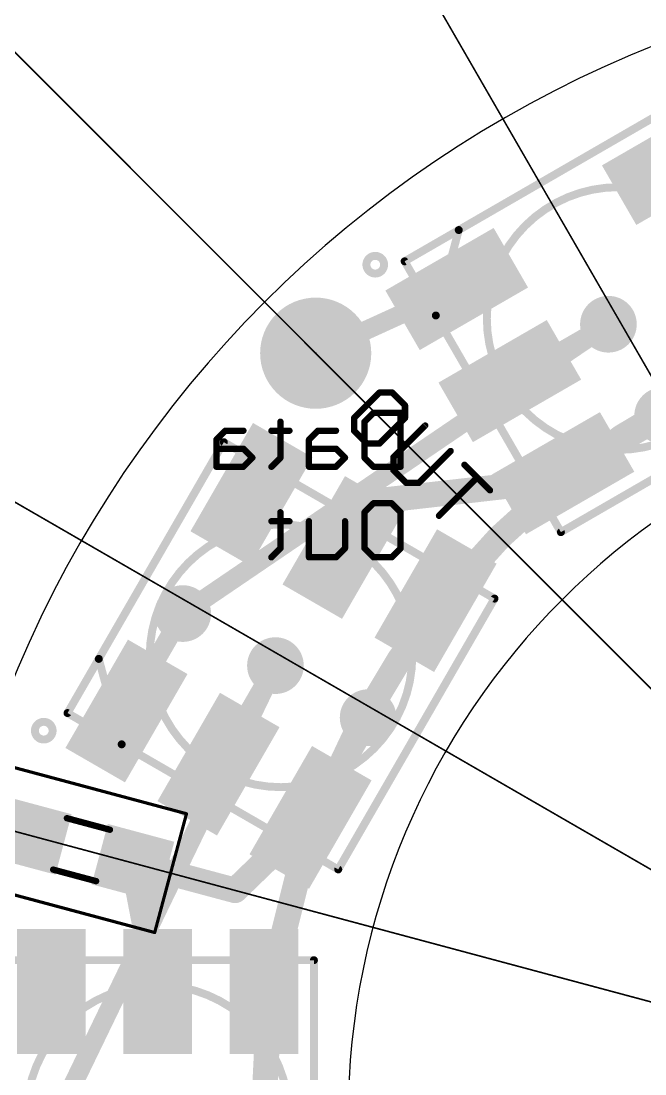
# Model space of a CAD drawing. Extents: x -51 to 51, y -51 to 51.
# Drawn here: x -16.92 to -6.94, y 0.68 to 17.51 of the extents above; entities that cross this region are included whole.
import ezdxf

# ---------------------------------------------------------------- set-up
doc = ezdxf.new("R2010")
doc.units = 0
for name, color, linetype in [('1', 14, 'CONTINUOUS'), ('16', 174, 'CONTINUOUS'), ('17', 94, 'CONTINUOUS'), ('18', 94, 'CONTINUOUS'), ('20', 178, 'CONTINUOUS'), ('21', 251, 'CONTINUOUS'), ('22', 251, 'CONTINUOUS'), ('23', 178, 'CONTINUOUS'), ('39', 14, 'CONTINUOUS'), ('49', 251, 'CONTINUOUS'), ('51', 251, 'CONTINUOUS')]:
    doc.layers.add(name, color=color, linetype=linetype)

# ---------------------------------------------------------------- blocks, each defined once
blk = doc.blocks.new('RECT')
blk.add_solid([(-0.5, -0.5), (0.5, -0.5), (-0.5, 0.5), (0.5, 0.5)])
blk = doc.blocks.new('ROUNDP')
at = {"const_width": 0.5}
blk.add_lwpolyline([(0, -0.25, 1), (0, 0.25, 1), (0, -0.25)], format="xyb", dxfattribs=at)
blk = doc.blocks.new('ROUNDV')
at = {"const_width": 0.5}
blk.add_lwpolyline([(0, -0.25, 1), (0, 0.25, 1), (0, -0.25)], format="xyb", dxfattribs=at)

msp = doc.modelspace()

# ---------------------------------------------------------------- linework, layer by layer
at = {"layer": '1'}
for points, const_width in [([(-9.9481, 13.2304), (-12.2034, 12.2042)], 0.3048), ([(-9.0981, 11.7582), (-7.5212, 12.6672)], 0.3048), ([(-8.2481, 10.2859), (-6.6533, 11.2057)], 0.4064), ([(-8.8715, 10.1107), (-8.2481, 10.2859)], 0.4064), ([(-11.3306, 9.83), (-8.8715, 10.1107)], 0.4064), ([(-11.7582, 9.0981), (-11.3306, 9.83)], 0.4064), ([(-15.2304, 6.4839), (-14.3299, 8.0416)], 0.3048), ([(-13.7582, 5.6339), (-12.8473, 7.2095)], 0.3048), ([(-12.2859, 4.7839), (-11.3647, 6.3777)], 0.4064), ([(-13.494, 3.6157), (-12.2859, 4.7839)], 0.4064), ([(-14.732, 2), (-15.1264, 4.053)], 0.4064), ([(-15.1264, 4.053), (-14.2301, 3.813)], 0.4064), ([(-13.494, 3.6157), (-14.2301, 3.813)], 0.4064)]:
    msp.add_lwpolyline(points, dxfattribs=dict(at, const_width=const_width))
for points, const_width in [([(-9.9165, 13.161, 1), (-9.9796, 13.2998)], 0.1524), ([(-7.4831, 12.6012, 1), (-7.5593, 12.7332)], 0.1524), ([(-12.235, 12.2736, 1), (-12.1718, 12.1349)], 0.1524), ([(-9.1361, 11.8242, 1), (-9.06, 11.6922)], 0.1524), ([(-8.2988, 10.3739, 1), (-8.1973, 10.1979)], 0.2032), ([(-8.2206, 10.1881, 1), (-8.2755, 10.3837)], 0.2032), ([(-8.899, 10.2085, 1), (-8.8441, 10.0129)], 0.2032), ([(-8.86, 10.0098, 1), (-8.8831, 10.2117)], 0.2032), ([(-11.3421, 9.931, 1), (-11.3191, 9.7291)], 0.2032), ([(-11.2429, 9.7788, 1), (-11.4183, 9.8813)], 0.2032), ([(-11.8459, 9.1493, 1), (-11.6704, 9.0468)], 0.2032), ([(-14.2639, 8.0035, 1), (-14.3959, 8.0798)], 0.1524), ([(-12.7813, 7.1714, 1), (-12.9133, 7.2477)], 0.1524), ([(-15.2964, 6.5221, 1), (-15.1644, 6.4458)], 0.1524), ([(-11.2768, 6.3268, 1), (-11.4527, 6.4285)], 0.2032), ([(-13.8241, 5.6721, 1), (-13.6922, 5.5958)], 0.1524), ([(-12.3739, 4.8348, 1), (-12.198, 4.7331)], 0.2032), ([(-12.2153, 4.7109, 1), (-12.3566, 4.857)], 0.2032), ([(-15.0266, 4.0722, 1), (-15.2261, 4.0339)], 0.2032), ([(-15.1001, 4.1512, 1), (-15.1526, 3.9549)], 0.2032), ([(-14.2038, 3.9112, 1), (-14.2564, 3.7149)], 0.2032), ([(-14.2564, 3.7149, 1), (-14.2038, 3.9112)], 0.2032), ([(-13.5646, 3.6887, 1), (-13.4234, 3.5427)], 0.2032), ([(-13.5203, 3.5176, 1), (-13.4677, 3.7138)], 0.2032), ([(-14.8318, 1.9808, 1), (-14.6322, 2.0192)], 0.2032)]:
    msp.add_lwpolyline(points, format="xyb", dxfattribs=dict(at, const_width=const_width))
at = {"layer": '16'}
for points, const_width in [([(-0.1593, 13.031, 0.4142), (-13.031, 0.1593)], 0.4064), ([(-7.4784, 12.6042, 1), (-7.564, 12.7303)], 0.1524), ([(-14.3727, 8.1047, 1), (-14.2871, 7.9786)], 0.1524), ([(-12.7787, 7.1764, 1), (-12.9159, 7.2427)], 0.1524)]:
    msp.add_lwpolyline(points, format="xyb", dxfattribs=dict(at, const_width=const_width))
at = {"layer": '16', "const_width": 0.3048}
for points in [[(-14.3299, 8.0416), (-7.5212, 12.6672)], [(-16.4308, -0.2007), (-12.8473, 7.2095)]]:
    msp.add_lwpolyline(points, dxfattribs=at)
at = {"layer": '20'}
for points in [[(0, 18.415, 0.4142), (-18.415, 0)], [(0, -11.684, 1), (0, 11.684, 1), (0, -11.684)]]:
    msp.add_lwpolyline(points, format="xyb", dxfattribs=at)
at = {"layer": '21'}
for points, const_width in [([(-9.915, 14.1732), (-6.4509, 16.1732)], 0.127), ([(-10.7811, 13.6732), (-9.915, 14.1732)], 0.127), ([(-9.915, 14.1732), (-10.2811, 12.8072)], 0.127), ([(-10.2811, 12.8072), (-10.7811, 13.6732)], 0.127), ([(-8.2811, 9.3431), (-10.2811, 12.8072)], 0.127), ([(-3.9509, 11.8431), (-8.2811, 9.3431)], 0.127), ([(-11.1824, 11.5745), (-11.5898, 11.167)], 0.1016), ([(-10.9786, 11.5745), (-11.1824, 11.5745)], 0.1016), ([(-10.7749, 11.3708), (-10.9786, 11.5745)], 0.1016), ([(-10.7749, 11.167), (-10.7749, 11.3708)], 0.1016), ([(-11.5898, 11.167), (-11.5898, 10.9633)], 0.1016), ([(-11.1824, 10.7596), (-10.7749, 11.167)], 0.1016), ([(-11.5898, 10.9633), (-11.3861, 10.7596)], 0.1016), ([(-10.4521, 11.0479), (-10.9614, 10.5386)], 0.1016), ([(-15.6732, 7.317), (-13.6732, 10.7811)], 0.127), ([(-13.6732, 10.7811), (-9.3431, 8.2811)], 0.127), ([(-11.3861, 10.7596), (-11.1824, 10.7596)], 0.1016), ([(-10.5539, 10.1311), (-10.0446, 10.6405)], 0.1016), ([(-10.9614, 10.5386), (-10.9614, 10.3349)], 0.1016), ([(-9.8236, 10.4195), (-9.4162, 10.012)], 0.1016), ([(-10.9614, 10.3349), (-10.7577, 10.1311)], 0.1016), ([(-10.7577, 10.1311), (-10.5539, 10.1311)], 0.1016), ([(-10.2311, 9.6046), (-9.6199, 10.2158)], 0.1016), ([(-9.3431, 8.2811), (-11.8431, 3.9509)], 0.127), ([(-16.1732, 6.4509), (-15.6732, 7.317)], 0.127), ([(-15.6732, 7.317), (-15.3072, 5.9509)], 0.127), ([(-15.3072, 5.9509), (-16.1732, 6.4509)], 0.127), ([(-11.8431, 3.9509), (-15.3072, 5.9509)], 0.127), ([(-17.232, 2.5), (-12.232, 2.5)], 0.127), ([(-12.232, 2.5), (-12.232, -2.5)], 0.127)]:
    msp.add_lwpolyline(points, dxfattribs=dict(at, const_width=const_width))
for points, const_width in [([(-7.366, 10.6582, 1), (-7.366, 14.8582, 1), (-7.366, 10.6582)], 0.127), ([(-9.9309, 14.2007, 1), (-9.8992, 14.1457)], 0.0635), ([(-9.8844, 14.165, 1), (-9.9457, 14.1814)], 0.0635), ([(-9.8992, 14.1457, 1), (-9.9309, 14.2007)], 0.0635), ([(-11.2509, 13.4776, 1), (-11.2509, 13.7604, 1), (-11.2509, 13.4776)], 0.127), ([(-10.7536, 13.6891, 1), (-10.8086, 13.6574)], 0.0635), ([(-10.7969, 13.7007, 1), (-10.7652, 13.6457)], 0.0635), ([(-10.2536, 12.8231, 1), (-10.3086, 12.7913)], 0.0635), ([(-10.3117, 12.8154, 1), (-10.2504, 12.799)], 0.0635), ([(-10.3086, 12.7913, 1), (-10.2536, 12.8231)], 0.0635), ([(-11.1824, 11.5999, 1), (-11.1824, 11.5491)], 0.0508), ([(-11.1644, 11.5565, 1), (-11.2003, 11.5925)], 0.0508), ([(-10.9607, 11.5925, 1), (-10.9966, 11.5565)], 0.0508), ([(-10.9786, 11.5491, 1), (-10.9786, 11.5999)], 0.0508), ([(-10.7495, 11.3708, 1), (-10.8003, 11.3708)], 0.0508), ([(-10.7929, 11.3528, 1), (-10.757, 11.3887)], 0.0508), ([(-11.5644, 11.167, 1), (-11.6152, 11.167)], 0.0508), ([(-11.6078, 11.185, 1), (-11.5719, 11.1491)], 0.0508), ([(-10.8003, 11.167, 1), (-10.7495, 11.167)], 0.0508), ([(-10.757, 11.1491, 1), (-10.7929, 11.185)], 0.0508), ([(-11.5719, 10.9813, 1), (-11.6078, 10.9454)], 0.0508), ([(-11.6152, 10.9633, 1), (-11.5644, 10.9633)], 0.0508), ([(-10.4341, 11.03, 1), (-10.47, 11.0659)], 0.0508), ([(-13.6574, 10.8086, 1), (-13.6891, 10.7536)], 0.0635), ([(-13.6457, 10.7652, 1), (-13.7007, 10.7969)], 0.0635), ([(-11.3861, 10.785, 1), (-11.3861, 10.7342)], 0.0508), ([(-11.4041, 10.7416, 1), (-11.3681, 10.7775)], 0.0508), ([(-11.2003, 10.7775, 1), (-11.1644, 10.7416)], 0.0508), ([(-11.1824, 10.7342, 1), (-11.1824, 10.785)], 0.0508), ([(-10.0267, 10.6225, 1), (-10.0626, 10.6584)], 0.0508), ([(-10.936, 10.5386, 1), (-10.9868, 10.5386)], 0.0508), ([(-10.9793, 10.5566, 1), (-10.9434, 10.5206)], 0.0508), ([(-9.8057, 10.4374, 1), (-9.8416, 10.4015)], 0.0508), ([(-10.9868, 10.3349, 1), (-10.936, 10.3349)], 0.0508), ([(-10.9434, 10.3528, 1), (-10.9793, 10.3169)], 0.0508), ([(-10.7577, 10.1565, 1), (-10.7577, 10.1058)], 0.0508), ([(-10.7756, 10.1132, 1), (-10.7397, 10.1491)], 0.0508), ([(-10.5719, 10.1491, 1), (-10.536, 10.1132)], 0.0508), ([(-10.5539, 10.1058, 1), (-10.5539, 10.1565)], 0.0508), ([(-9.6019, 10.1978, 1), (-9.6379, 10.2337)], 0.0508), ([(-9.4341, 9.9941, 1), (-9.3982, 10.03)], 0.0508), ([(-10.249, 9.6225, 1), (-10.2131, 9.5866)], 0.0508), ([(-12.7582, 5.266, 1), (-12.7582, 9.466, 1), (-12.7582, 5.266)], 0.127), ([(-8.2969, 9.3706, 1), (-8.2652, 9.3156)], 0.0635), ([(-8.3086, 9.3272, 1), (-8.2536, 9.359)], 0.0635), ([(-9.3156, 8.2652, 1), (-9.3706, 8.2969)], 0.0635), ([(-9.359, 8.2536, 1), (-9.3272, 8.3086)], 0.0635), ([(-15.6426, 7.3252, 1), (-15.7039, 7.3087)], 0.0635), ([(-15.7007, 7.3328, 1), (-15.6457, 7.3011)], 0.0635), ([(-15.6457, 7.3011, 1), (-15.7007, 7.3328)], 0.0635), ([(-16.1574, 6.4784, 1), (-16.1891, 6.4234)], 0.0635), ([(-16.2007, 6.4668, 1), (-16.1457, 6.4351)], 0.0635), ([(-16.553, 6.0277, 1), (-16.553, 6.3105, 1), (-16.553, 6.0277)], 0.127), ([(-15.2913, 5.9784, 1), (-15.3231, 5.9234)], 0.0635), ([(-15.3379, 5.9427, 1), (-15.2765, 5.9592)], 0.0635), ([(-15.3231, 5.9234, 1), (-15.2913, 5.9784)], 0.0635), ([(-11.8706, 3.9668, 1), (-11.8156, 3.9351)], 0.0635), ([(-11.859, 3.9234, 1), (-11.8272, 3.9784)], 0.0635), ([(-12.2003, 2.5, 1), (-12.2638, 2.5)], 0.0635), ([(-12.232, 2.4682, 1), (-12.232, 2.5318)], 0.0635), ([(-14.732, -2.1, 1), (-14.732, 2.1, 1), (-14.732, -2.1)], 0.127)]:
    msp.add_lwpolyline(points, format="xyb", dxfattribs=dict(at, const_width=const_width))
at = {"layer": '22', "const_width": 0.1016}
for points in [[(-11.422, 11.1089), (-11.278, 11.2529)], [(-11.278, 11.2529), (-10.8458, 11.2529)], [(-10.8458, 11.2529), (-10.8458, 10.3886)], [(-12.7673, 11.1089), (-12.7673, 10.5327)], [(-11.422, 10.5327), (-11.422, 11.1089)], [(-13.6479, 10.9648), (-13.792, 10.8208)], [(-13.3598, 10.9648), (-13.6479, 10.9648)], [(-12.6233, 10.9648), (-12.9114, 10.9648)], [(-12.1667, 10.9648), (-12.3108, 10.8208)], [(-11.8786, 10.9648), (-12.1667, 10.9648)], [(-13.792, 10.8208), (-13.792, 10.3886)], [(-12.3108, 10.8208), (-12.3108, 10.3886)], [(-13.3598, 10.6767), (-13.792, 10.6767)], [(-13.2158, 10.5327), (-13.3598, 10.6767)], [(-11.8786, 10.6767), (-12.3108, 10.6767)], [(-11.7345, 10.5327), (-11.8786, 10.6767)], [(-13.792, 10.3886), (-13.3598, 10.3886)], [(-13.3598, 10.3886), (-13.2158, 10.5327)], [(-12.7673, 10.5327), (-12.9114, 10.3886)], [(-12.3108, 10.3886), (-11.8786, 10.3886)], [(-11.8786, 10.3886), (-11.7345, 10.5327)], [(-11.278, 10.3886), (-11.422, 10.5327)], [(-10.8458, 10.3886), (-11.278, 10.3886)], [(-11.422, 9.6611), (-11.278, 9.8051)], [(-11.278, 9.8051), (-10.9899, 9.8051)], [(-10.9899, 9.8051), (-10.8458, 9.6611)], [(-12.7673, 9.6611), (-12.7673, 9.0849)], [(-11.422, 9.0849), (-11.422, 9.6611)], [(-10.8458, 9.6611), (-10.8458, 9.0849)], [(-12.6233, 9.517), (-12.9114, 9.517)], [(-12.3108, 8.9408), (-12.3108, 9.517)], [(-11.7345, 9.517), (-11.7345, 9.0849)], [(-12.7673, 9.0849), (-12.9114, 8.9408)], [(-11.7345, 9.0849), (-11.8786, 8.9408)], [(-11.278, 8.9408), (-11.422, 9.0849)], [(-10.8458, 9.0849), (-10.9899, 8.9408)], [(-11.8786, 8.9408), (-12.3108, 8.9408)], [(-10.9899, 8.9408), (-11.278, 8.9408)]]:
    msp.add_lwpolyline(points, dxfattribs=at)
at = {"layer": '22', "const_width": 0.0508}
for points in [[(-11.278, 11.2783, 1), (-11.278, 11.2275)], [(-11.26, 11.235, 1), (-11.2959, 11.2709)], [(-10.8204, 11.2529, 1), (-10.8712, 11.2529)], [(-10.8458, 11.2275, 1), (-10.8458, 11.2783)], [(-12.7419, 11.1089, 1), (-12.7927, 11.1089)], [(-11.3966, 11.1089, 1), (-11.4474, 11.1089)], [(-11.44, 11.1268, 1), (-11.4041, 11.0909)], [(-13.6479, 10.9902, 1), (-13.6479, 10.9394)], [(-13.63, 10.9469, 1), (-13.6659, 10.9828)], [(-13.3598, 10.9394, 1), (-13.3598, 10.9902)], [(-12.9114, 10.9902, 1), (-12.9114, 10.9394)], [(-12.6233, 10.9394, 1), (-12.6233, 10.9902)], [(-12.1667, 10.9902, 1), (-12.1667, 10.9394)], [(-12.1487, 10.9469, 1), (-12.1847, 10.9828)], [(-11.8786, 10.9394, 1), (-11.8786, 10.9902)], [(-13.7666, 10.8208, 1), (-13.8174, 10.8208)], [(-13.81, 10.8387, 1), (-13.774, 10.8028)], [(-12.2854, 10.8208, 1), (-12.3362, 10.8208)], [(-12.3287, 10.8387, 1), (-12.2928, 10.8028)], [(-13.792, 10.7021, 1), (-13.792, 10.6513)], [(-13.3419, 10.6947, 1), (-13.3778, 10.6588)], [(-13.3598, 10.6513, 1), (-13.3598, 10.7021)], [(-12.3108, 10.7021, 1), (-12.3108, 10.6513)], [(-11.8606, 10.6947, 1), (-11.8966, 10.6588)], [(-11.8786, 10.6513, 1), (-11.8786, 10.7021)], [(-13.792, 10.414, 1), (-13.792, 10.3632)], [(-13.3598, 10.3632, 1), (-13.3598, 10.414)], [(-13.1978, 10.5147, 1), (-13.2337, 10.5506)], [(-13.2337, 10.5147, 1), (-13.1978, 10.5506)], [(-12.7927, 10.5327, 1), (-12.7419, 10.5327)], [(-12.7494, 10.5147, 1), (-12.7853, 10.5506)], [(-12.3108, 10.414, 1), (-12.3108, 10.3632)], [(-11.8786, 10.3632, 1), (-11.8786, 10.414)], [(-11.7166, 10.5147, 1), (-11.7525, 10.5506)], [(-11.7525, 10.5147, 1), (-11.7166, 10.5506)], [(-11.4041, 10.5506, 1), (-11.44, 10.5147)], [(-11.4474, 10.5327, 1), (-11.3966, 10.5327)], [(-11.278, 10.414, 1), (-11.278, 10.3632)], [(-10.8458, 10.3632, 1), (-10.8458, 10.414)], [(-13.8174, 10.3886, 1), (-13.7666, 10.3886)], [(-13.3778, 10.4066, 1), (-13.3419, 10.3706)], [(-12.9294, 10.4066, 1), (-12.8934, 10.3706)], [(-12.3362, 10.3886, 1), (-12.2854, 10.3886)], [(-11.8966, 10.4066, 1), (-11.8606, 10.3706)], [(-11.2959, 10.3706, 1), (-11.26, 10.4066)], [(-10.8712, 10.3886, 1), (-10.8204, 10.3886)], [(-11.278, 9.8305, 1), (-11.278, 9.7797)], [(-11.26, 9.7872, 1), (-11.2959, 9.8231)], [(-10.9719, 9.8231, 1), (-11.0078, 9.7872)], [(-10.9899, 9.7797, 1), (-10.9899, 9.8305)], [(-12.7419, 9.6611, 1), (-12.7927, 9.6611)], [(-11.3966, 9.6611, 1), (-11.4474, 9.6611)], [(-11.44, 9.679, 1), (-11.4041, 9.6431)], [(-10.8204, 9.6611, 1), (-10.8712, 9.6611)], [(-10.8638, 9.6431, 1), (-10.8278, 9.679)], [(-12.9114, 9.5424, 1), (-12.9114, 9.4916)], [(-12.6233, 9.4916, 1), (-12.6233, 9.5424)], [(-12.2854, 9.517, 1), (-12.3362, 9.517)], [(-11.7091, 9.517, 1), (-11.7599, 9.517)], [(-12.7927, 9.0849, 1), (-12.7419, 9.0849)], [(-12.7494, 9.0669, 1), (-12.7853, 9.1028)], [(-11.7599, 9.0849, 1), (-11.7091, 9.0849)], [(-11.7166, 9.0669, 1), (-11.7525, 9.1028)], [(-11.4041, 9.1028, 1), (-11.44, 9.0669)], [(-11.4474, 9.0849, 1), (-11.3966, 9.0849)], [(-10.8712, 9.0849, 1), (-10.8204, 9.0849)], [(-10.8278, 9.0669, 1), (-10.8638, 9.1028)], [(-12.9294, 8.9588, 1), (-12.8934, 8.9228)], [(-12.3108, 8.9662, 1), (-12.3108, 8.9154)], [(-12.3362, 8.9408, 1), (-12.2854, 8.9408)], [(-11.8966, 8.9588, 1), (-11.8606, 8.9228)], [(-11.8786, 8.9154, 1), (-11.8786, 8.9662)], [(-11.278, 8.9662, 1), (-11.278, 8.9154)], [(-11.2959, 8.9228, 1), (-11.26, 8.9588)], [(-11.0078, 8.9588, 1), (-10.9719, 8.9228)], [(-10.9899, 8.9154, 1), (-10.9899, 8.9662)]]:
    msp.add_lwpolyline(points, format="xyb", dxfattribs=at)
at = {"layer": '23'}
for p in [(-7.366, 12.7582), (-12.2034, 12.2042), (-12.7582, 7.366), (-15.9474, 4.273)]:
    msp.add_point(p, dxfattribs=at)
at = {"layer": '39', "const_width": 0.0508}
for points in [[(-17.1158, 5.6038), (-14.2702, 4.8413)], [(-14.2702, 4.8413), (-14.779, 2.9423)], [(-14.779, 2.9423), (-17.6246, 3.7048)]]:
    msp.add_lwpolyline(points, dxfattribs=at)
at = {"layer": '39', "const_width": 0.0254}
for points in [[(-14.2579, 4.838, 1), (-14.2824, 4.8446)], [(-14.2734, 4.829, 1), (-14.2669, 4.8536)], [(-14.7913, 2.9456, 1), (-14.7667, 2.939)], [(-14.7823, 2.93, 1), (-14.7757, 2.9546)]]:
    msp.add_lwpolyline(points, format="xyb", dxfattribs=at)
at = {"layer": '49', "const_width": 0.0254}
for points in [[(25.4, -43.9941), (-25.4, 43.9941)], [(35.921, -35.921), (-35.921, 35.921)], [(43.9941, -25.4), (-43.9941, 25.4)], [(49.069, -13.148), (-49.069, 13.148)]]:
    msp.add_lwpolyline(points, dxfattribs=at)
at = {"layer": '51', "const_width": 0.1016}
for points in [[(-15.4951, 4.5856), (-16.1828, 4.7699)], [(-15.7153, 3.7636), (-16.4031, 3.9479)]]:
    msp.add_lwpolyline(points, dxfattribs=at)
at = {"layer": '51', "const_width": 0.0508}
for points in [[(-16.1762, 4.7944, 1), (-16.1894, 4.7454)], [(-15.5016, 4.5611, 1), (-15.4885, 4.6102)], [(-16.3965, 3.9724, 1), (-16.4096, 3.9234)], [(-15.7219, 3.7391, 1), (-15.7088, 3.7882)]]:
    msp.add_lwpolyline(points, format="xyb", dxfattribs=at)

# ---------------------------------------------------------------- block references
at = {"layer": '1', "xscale": 2, "yscale": 1.1}
for p, rotation in [((-6.4839, 15.2304), 210), ((-9.9481, 13.2304), 210), ((-9.0981, 11.7582), 210), ((-8.2481, 10.2859), 210), ((-13.2304, 9.9481), 240), ((-11.7582, 9.0981), 240), ((-10.2859, 8.2481), 240), ((-15.2304, 6.4839), 240), ((-13.7582, 5.6339), 240), ((-12.2859, 4.7839), 240), ((-16.432, 2), 270), ((-14.732, 2), 270), ((-13.032, 2), 270)]:
    msp.add_blockref('RECT', p, dxfattribs=dict(at, rotation=rotation))
at = {"layer": '1', "xscale": 1.1, "rotation": 165}
for p in [(-16.7684, 4.493), (-15.1264, 4.053)]:
    msp.add_blockref('RECT', p, dxfattribs=at)
at = {"layer": '17', "xscale": 1.778, "yscale": 1.778}
msp.add_blockref('ROUNDP', (-12.2034, 12.2042), dxfattribs=at)
msp.add_blockref('ROUNDP', (-12.2034, 12.2042), dxfattribs=at)
at = {"layer": '18', "xscale": 0.9064, "yscale": 0.9064}
for p in [(-7.5212, 12.6672), (-7.5212, 12.6672), (-6.6533, 11.2057), (-6.6533, 11.2057), (-14.3299, 8.0416), (-14.3299, 8.0416), (-12.8473, 7.2095), (-12.8473, 7.2095), (-11.3647, 6.3777), (-11.3647, 6.3777)]:
    msp.add_blockref('ROUNDV', p, dxfattribs=at)
at = {"layer": '51', "xscale": 0.5001, "yscale": 0.95, "rotation": 165}
for p in [(-16.5092, 4.4183), (-15.3806, 4.1159)]:
    msp.add_blockref('RECT', p, dxfattribs=at)

doc.saveas('drawing.dxf')
